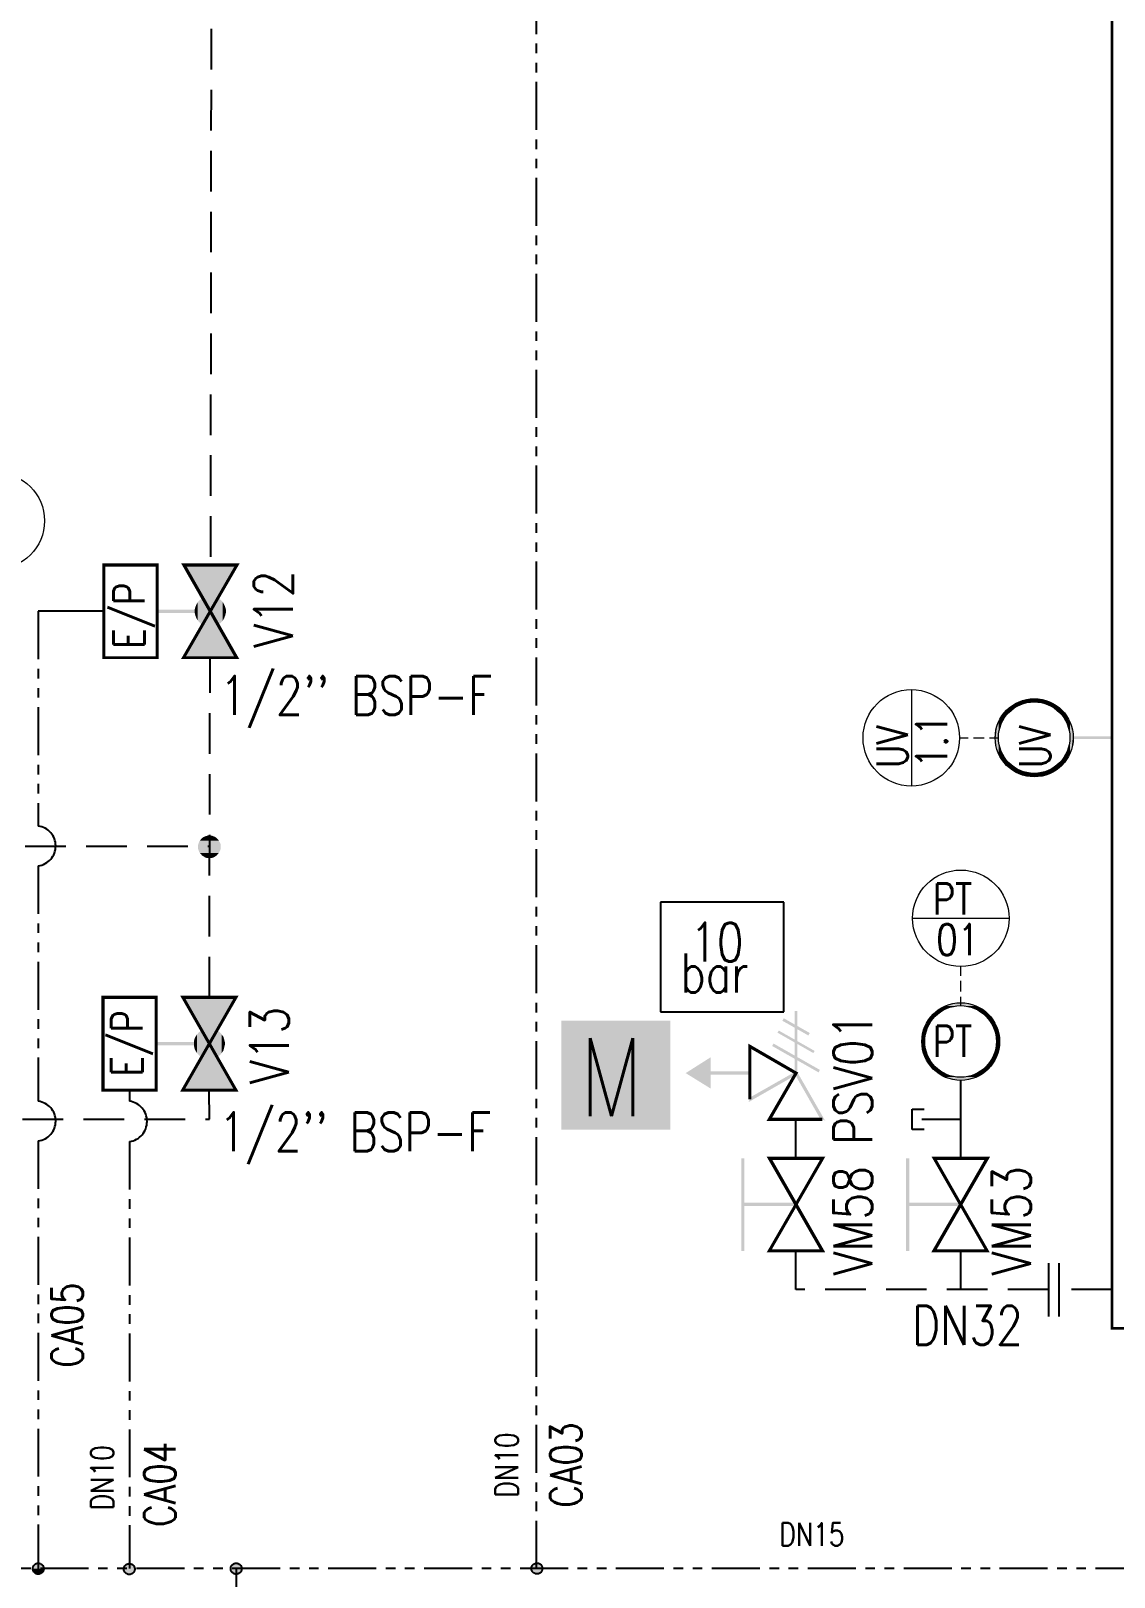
# Model space of a CAD drawing. Header units: millimetres. Extents: x 1638 to 3309, y -435 to 1865.
# Drawn here: x 3072.7 to 3115, y -270.6 to -210.1 of the extents above; entities that cross this region are included whole.
import ezdxf

# ---------------------------------------------------------------- set-up
doc = ezdxf.new("R2010")
doc.units = ezdxf.units.MM
doc.linetypes.add('HIDDEN', pattern=[9.525, 6.35, -3.175])
doc.linetypes.add('PHANTOM', pattern=[2.5, 1.25, -0.25, 0.25, -0.25, 0.25, -0.25])
for name, color, linetype, lineweight in [('0.3 Text', 7, 'Continuous', 15), ('ballast', 1, 'HIDDEN', 25), ('EQUIPMENT', 6, 'Continuous', 15)]:
    doc.layers.add(name, color=color, linetype=linetype, lineweight=lineweight)
doc.layers.add('PDF_Geometry', color=7, linetype='Continuous')
doc.layers.add('PDF_Solid Fills', color=7, linetype='Continuous')
doc.styles.add('ROMAN', font='romans.shx', dxfattribs={"width": 0.8})

msp = doc.modelspace()

# ---------------------------------------------------------------- hatches: boundary and pattern name
at = {"layer": 'ballast'}
h = msp.add_hatch(color=1, dxfattribs=at)
h.dxf.hatch_style = 1
h.paths.add_polyline_path([(3092.474, -270.041), (3092.474, -270.262), (3092.696, -270.262, 0.008475), (3092.697, -270.255, 0.425899)])
h.paths.add_polyline_path([(3092.474, -270.041, 0.402624), (3092.268, -270.255, 0.008475), (3092.268, -270.262), (3092.474, -270.262)])
h.paths.add_polyline_path([(3092.696, -270.262), (3092.268, -270.262, 0.966664)])
h.paths.add_polyline_path([(3080.512, -270.262), (3080.94, -270.262, 1)])
h.paths.add_polyline_path([(3080.726, -270.262), (3080.512, -270.262, 0.414214), (3080.726, -270.476)])
h.paths.add_polyline_path([(3080.94, -270.262), (3080.726, -270.262), (3080.726, -270.476, 0.414214)])
h.paths.add_polyline_path([(3076.559, -270.063, 0.411888), (3076.332, -270.262), (3076.559, -270.262)])
h.paths.add_polyline_path([(3076.559, -270.063), (3076.559, -270.262), (3076.759, -270.262, 0.376083)])
h.paths.add_polyline_path([(3076.76, -270.277, 0.017485), (3076.759, -270.262), (3076.559, -270.262), (3076.332, -270.262, 0.017485), (3076.332, -270.277, 1)])
h.paths.add_polyline_path([(3072.987, -270.05, 0.403747), (3072.779, -270.262), (3072.987, -270.262)])
h.paths.add_polyline_path([(3072.987, -270.05), (3072.987, -270.262), (3073.207, -270.262, 0.42027)])
h = msp.add_hatch(color=1, dxfattribs=at)
h.dxf.hatch_style = 1
h.paths.add_polyline_path([(3073.201, -270.262), (3072.773, -270.262, 1)])

# ---------------------------------------------------------------- linework, layer by layer
at = {"layer": 'ballast', "linetype": 'PHANTOM', "ltscale": 1.5}
for p, q in [((3092.474, -270.262), (3092.474, -177.211)), ((3072.987, -232.832), (3072.987, -241.229)), ((3072.987, -242.782), (3072.987, -251.988)), ((3076.559, -251.553), (3076.559, -251.988)), ((3072.987, -253.54), (3072.987, -270.262)), ((3076.559, -253.566), (3076.559, -270.262)), ((3116.2, -270.262), (3042.393, -270.262)), ((3080.726, -270.262), (3080.726, -277.367))]:
    msp.add_line(p, q, dxfattribs=at)
at = {"layer": 'ballast', "ltscale": 0.25}
for p, q in [((3079.758, -198.159), (3079.72, -231)), ((3079.679, -247.925), (3079.706, -234.642)), ((3053.429, -242.036), (3079.679, -242.015)), ((3079.679, -252.687), (3079.675, -251.553)), ((3048.564, -252.687), (3079.679, -252.687)), ((3102.609, -254.219), (3102.609, -252.694)), ((3102.609, -259.352), (3102.609, -257.834)), ((3112.483, -259.352), (3102.609, -259.352)), ((3114.971, -259.352), (3112.896, -259.352))]:
    msp.add_line(p, q, dxfattribs=at)
at = {"layer": 'ballast'}
for p, q in [((3075.549, -232.832), (3072.987, -232.832)), ((3109.055, -254.219), (3109.055, -251.162)), ((3107.158, -253.092), (3107.158, -252.295)), ((3107.158, -252.295), (3107.618, -252.295)), ((3107.618, -253.092), (3107.158, -253.092)), ((3107.536, -252.694), (3109.055, -252.694)), ((3102.609, -256.033), (3102.609, -256.021)), ((3109.055, -259.352), (3109.055, -257.841)), ((3112.483, -258.322), (3112.483, -260.397)), ((3112.896, -258.322), (3112.896, -260.397))]:
    msp.add_line(p, q, dxfattribs=at)
at = {"layer": 'ballast', "color": 1}
for points in [[(3075.549, -234.642, 0.124, 0.124, 0), (3075.549, -231.021, 0.124, 0.124, 0), (3077.638, -231.021, 0.124, 0.124, 0), (3077.638, -234.642, 0.11, 0.11, 0)], [(3078.668, -234.642, 0.117, 0.117, 0), (3080.757, -231.021, 0.124, 0.124, 0), (3078.682, -231.021, 0.125, 0.125, 0), (3080.744, -234.642, 0.11, 0.11, 0)], [(3078.634, -251.553, 0.117, 0.117, 0), (3080.716, -247.925, 0.124, 0.124, 0), (3078.641, -247.925, 0.118, 0.118, 0), (3080.716, -251.553, 0.124, 0.124, 0)], [(3101.571, -257.834, 0.117, 0.117, 0), (3103.654, -254.219, 0.124, 0.124, 0), (3101.578, -254.219, 0.129, 0.129, 0), (3103.647, -257.834, 0.124, 0.124, 0)], [(3108.01, -257.834, 0.129, 0.129, 0), (3110.092, -254.219, 0.124, 0.124, 0), (3108.017, -254.219, 0.118, 0.118, 0), (3110.085, -257.834, 0.124, 0.124, 0)]]:
    msp.add_lwpolyline(points, format="xyseb", close=True, dxfattribs=at)
msp.add_lwpolyline([(3097.311, -244.208), (3097.311, -248.495), (3102.135, -248.495), (3102.135, -244.208)], close=True, dxfattribs=at)
at = {"layer": 'ballast', "color": 1, "const_width": 0.124}
msp.add_lwpolyline([(3075.521, -251.553), (3075.521, -247.925), (3077.597, -247.925), (3077.597, -251.553)], close=True, dxfattribs=at)
at = {"layer": 'ballast', "color": 1}
msp.add_lwpolyline([(3103.647, -252.694, 0.124, 0.124, 0), (3101.571, -252.694, 0.124, 0.124, 0), (3102.616, -250.887, 0.124, 0.124, 0), (3100.809, -249.842, 0.124, 0.124, 0), (3100.809, -251.917, 0, 0, 0)], format="xyseb", dxfattribs=at)
msp.add_lwpolyline([(3102.616, -250.887), (3102.616, -250.887)], dxfattribs=at)
msp.add_lwpolyline([(3102.616, -250.887), (3102.616, -250.887)], dxfattribs=at)
at = {"layer": 'ballast'}
for centre in [(3072.987, -270.262), (3076.546, -270.277), (3080.726, -270.262), (3092.482, -270.255)]:
    msp.add_circle(centre, 0.214, dxfattribs=at)
for centre, radius, start, end in [((3072.887, -242.006), 0.783, 277.31974, 82.68026), ((3072.888, -252.764), 0.782, 277.26437, 82.73563), ((3076.445, -252.777), 0.797, 278.1866, 81.8134)]:
    msp.add_arc(centre, radius, start, end, dxfattribs=at)
at = {"layer": 'ballast', "color": 1}
for points in [[(3078.675, -231.028), (3079.706, -231.028), (3079.706, -232.828)], [(3079.706, -231.028), (3079.706, -232.828), (3080.751, -231.028)], [(3079.706, -232.828), (3080.751, -231.028), (3080.751, -231.028)], [(3079.101, -232.773), (3079.101, -232.883), (3079.129, -232.663)], [(3079.101, -232.883), (3079.129, -232.663), (3079.129, -232.993)], [(3079.129, -232.663), (3079.129, -232.993), (3079.17, -232.567)], [(3079.129, -232.993), (3079.17, -232.567), (3079.17, -233.103)], [(3079.17, -232.567), (3079.17, -233.103), (3079.225, -232.471)], [(3079.17, -233.103), (3079.225, -232.471), (3079.225, -233.199)], [(3079.225, -232.471), (3079.225, -233.199), (3079.308, -232.388)], [(3079.225, -233.199), (3079.308, -232.388), (3079.308, -233.282)], [(3079.308, -232.388), (3079.308, -233.282), (3079.39, -232.32)], [(3079.308, -233.282), (3079.39, -232.32), (3079.39, -233.35)], [(3079.39, -232.32), (3079.39, -233.35), (3079.486, -232.265)], [(3079.39, -233.35), (3079.486, -232.265), (3079.486, -233.405)], [(3079.486, -232.265), (3079.486, -233.405), (3079.596, -232.237)], [(3079.486, -233.405), (3079.596, -232.237), (3079.596, -233.433)], [(3079.596, -232.237), (3079.596, -233.433), (3079.706, -232.223)], [(3079.596, -233.433), (3079.706, -232.223), (3079.706, -233.447)], [(3079.706, -232.223), (3079.706, -233.447), (3079.83, -232.237)], [(3079.706, -233.447), (3079.83, -232.237), (3079.83, -233.433)], [(3079.83, -232.237), (3079.83, -233.433), (3079.926, -232.265)], [(3079.83, -233.433), (3079.926, -232.265), (3079.926, -233.405)], [(3079.926, -232.265), (3079.926, -233.405), (3080.036, -232.32)], [(3079.926, -233.405), (3080.036, -232.32), (3080.036, -233.35)], [(3080.036, -232.32), (3080.036, -233.35), (3080.118, -232.388)], [(3080.036, -233.35), (3080.118, -232.388), (3080.118, -233.282)], [(3080.118, -232.388), (3080.118, -233.282), (3080.201, -232.471)], [(3080.118, -233.282), (3080.201, -232.471), (3080.201, -233.199)], [(3080.201, -232.471), (3080.201, -233.199), (3080.256, -232.567)], [(3080.201, -233.199), (3080.256, -232.567), (3080.256, -233.103)], [(3080.256, -232.567), (3080.256, -233.103), (3080.297, -232.663)], [(3080.256, -233.103), (3080.297, -232.663), (3080.297, -232.993)], [(3080.297, -232.663), (3080.297, -232.993), (3080.325, -232.773)], [(3077.631, -232.773), (3077.631, -232.897), (3079.706, -232.773)], [(3077.631, -232.897), (3079.706, -232.773), (3079.706, -232.897)], [(3078.675, -234.642), (3079.706, -234.642), (3079.706, -232.828)], [(3078.675, -234.642), (3078.675, -234.629), (3079.706, -232.828)], [(3079.706, -234.642), (3079.706, -232.828), (3080.751, -234.642)], [(3080.297, -232.993), (3080.325, -232.773), (3080.325, -232.883)], [(3079.335, -241.761), (3080.05, -241.802), (3079.308, -241.802)], [(3079.363, -241.734), (3080.022, -241.761), (3079.335, -241.761)], [(3080.022, -241.761), (3079.335, -241.761), (3080.05, -241.802)], [(3079.39, -241.706), (3079.995, -241.734), (3079.363, -241.734)], [(3079.995, -241.734), (3079.363, -241.734), (3080.022, -241.761)], [(3079.417, -241.679), (3079.967, -241.706), (3079.39, -241.706)], [(3079.967, -241.706), (3079.39, -241.706), (3079.995, -241.734)], [(3079.459, -241.651), (3079.94, -241.679), (3079.417, -241.679)], [(3079.94, -241.679), (3079.417, -241.679), (3079.967, -241.706)], [(3079.5, -241.638), (3079.898, -241.651), (3079.459, -241.651)], [(3079.898, -241.651), (3079.459, -241.651), (3079.94, -241.679)], [(3079.527, -241.624), (3079.857, -241.638), (3079.5, -241.638)], [(3079.857, -241.638), (3079.5, -241.638), (3079.898, -241.651)], [(3079.582, -241.61), (3079.816, -241.624), (3079.527, -241.624)], [(3079.816, -241.624), (3079.527, -241.624), (3079.857, -241.638)], [(3079.61, -241.596), (3079.789, -241.61), (3079.582, -241.61)], [(3079.789, -241.61), (3079.582, -241.61), (3079.816, -241.624)], [(3079.72, -241.596), (3079.61, -241.596), (3079.789, -241.61)], [(3079.253, -241.912), (3080.118, -241.954), (3079.239, -241.954)], [(3080.118, -241.954), (3079.239, -241.954), (3080.118, -241.995)], [(3079.239, -241.954), (3080.118, -241.995), (3079.239, -241.995)], [(3080.118, -241.995), (3079.239, -241.995), (3080.118, -242.036)], [(3079.239, -241.995), (3080.118, -242.036), (3079.239, -242.036)], [(3080.118, -242.036), (3079.239, -242.036), (3080.118, -242.077)], [(3079.239, -242.036), (3080.118, -242.077), (3079.239, -242.077)], [(3080.118, -242.077), (3079.239, -242.077), (3080.118, -242.119)], [(3079.239, -242.077), (3080.118, -242.119), (3079.239, -242.119)], [(3080.118, -242.119), (3079.239, -242.119), (3080.105, -242.16)], [(3079.239, -242.119), (3080.105, -242.16), (3079.253, -242.16)], [(3079.266, -241.871), (3080.105, -241.912), (3079.253, -241.912)], [(3080.105, -241.912), (3079.253, -241.912), (3080.118, -241.954)], [(3080.105, -242.16), (3079.253, -242.16), (3080.091, -242.201)], [(3079.253, -242.16), (3080.091, -242.201), (3079.266, -242.201)], [(3079.28, -241.83), (3080.091, -241.871), (3079.266, -241.871)], [(3080.091, -241.871), (3079.266, -241.871), (3080.105, -241.912)], [(3080.091, -242.201), (3079.266, -242.201), (3080.063, -242.242)], [(3079.266, -242.201), (3080.063, -242.242), (3079.28, -242.242)], [(3079.308, -241.802), (3080.063, -241.83), (3079.28, -241.83)], [(3080.063, -241.83), (3079.28, -241.83), (3080.091, -241.871)], [(3080.063, -242.242), (3079.28, -242.242), (3080.05, -242.283)], [(3079.28, -242.242), (3080.05, -242.283), (3079.308, -242.283)], [(3080.05, -241.802), (3079.308, -241.802), (3080.063, -241.83)], [(3080.05, -242.283), (3079.308, -242.283), (3080.022, -242.311)], [(3079.308, -242.283), (3080.022, -242.311), (3079.335, -242.311)], [(3080.022, -242.311), (3079.335, -242.311), (3079.995, -242.338)], [(3079.335, -242.311), (3079.995, -242.338), (3079.363, -242.338)], [(3079.995, -242.338), (3079.363, -242.338), (3079.967, -242.38)], [(3079.363, -242.338), (3079.967, -242.38), (3079.39, -242.38)], [(3079.967, -242.38), (3079.39, -242.38), (3079.94, -242.393)], [(3079.39, -242.38), (3079.94, -242.393), (3079.417, -242.393)], [(3079.94, -242.393), (3079.417, -242.393), (3079.898, -242.421)], [(3079.417, -242.393), (3079.898, -242.421), (3079.459, -242.421)], [(3079.898, -242.421), (3079.459, -242.421), (3079.857, -242.448)], [(3079.459, -242.421), (3079.857, -242.448), (3079.5, -242.448)], [(3079.857, -242.448), (3079.5, -242.448), (3079.816, -242.462)], [(3079.5, -242.448), (3079.816, -242.462), (3079.527, -242.462)], [(3079.816, -242.462), (3079.527, -242.462), (3079.789, -242.476)], [(3079.527, -242.462), (3079.789, -242.476), (3079.582, -242.476)], [(3079.582, -242.476), (3079.789, -242.476), (3079.72, -242.476)], [(3078.648, -247.932), (3079.679, -247.932), (3079.679, -249.732)], [(3079.679, -249.732), (3080.709, -247.946), (3080.709, -247.932)], [(3079.679, -249.732), (3079.679, -247.932), (3080.709, -247.932)], [(3103.152, -249.32), (3102.08, -248.839), (3102.135, -248.743)], [(3103.097, -249.416), (3103.152, -249.32), (3102.08, -248.839)], [(3102.561, -250.887), (3102.671, -250.887), (3102.561, -248.454)], [(3102.671, -250.887), (3102.561, -248.454), (3102.671, -248.454)], [(3079.074, -249.677), (3079.074, -249.787), (3079.088, -249.567)], [(3079.074, -249.787), (3079.088, -249.567), (3079.088, -249.897)], [(3079.088, -249.567), (3079.088, -249.897), (3079.129, -249.471)], [(3079.088, -249.897), (3079.129, -249.471), (3079.129, -250.007)], [(3079.129, -249.471), (3079.129, -250.007), (3079.198, -249.375)], [(3079.129, -250.007), (3079.198, -249.375), (3079.198, -250.103)], [(3079.198, -249.375), (3079.198, -250.103), (3079.266, -249.292)], [(3079.198, -250.103), (3079.266, -249.292), (3079.266, -250.186)], [(3079.266, -249.292), (3079.266, -250.186), (3079.363, -249.224)], [(3079.266, -250.186), (3079.363, -249.224), (3079.363, -250.255)], [(3079.363, -249.224), (3079.363, -250.255), (3079.459, -249.169)], [(3079.363, -250.255), (3079.459, -249.169), (3079.459, -250.309)], [(3079.459, -249.169), (3079.459, -250.309), (3079.569, -249.141)], [(3079.459, -250.309), (3079.569, -249.141), (3079.569, -250.337)], [(3079.569, -249.141), (3079.569, -250.337), (3079.679, -249.128)], [(3079.569, -250.337), (3079.679, -249.128), (3079.679, -250.351)], [(3079.679, -249.128), (3079.679, -250.351), (3079.789, -249.141)], [(3079.679, -250.351), (3079.789, -249.141), (3079.789, -250.337)], [(3079.789, -249.141), (3079.789, -250.337), (3079.898, -249.169)], [(3079.789, -250.337), (3079.898, -249.169), (3079.898, -250.309)], [(3079.898, -249.169), (3079.898, -250.309), (3079.995, -249.224)], [(3079.898, -250.309), (3079.995, -249.224), (3079.995, -250.255)], [(3079.995, -249.224), (3079.995, -250.255), (3080.091, -249.292)], [(3079.995, -250.255), (3080.091, -249.292), (3080.091, -250.186)], [(3080.091, -249.292), (3080.091, -250.186), (3080.16, -249.375)], [(3080.091, -250.186), (3080.16, -249.375), (3080.16, -250.103)], [(3080.16, -249.375), (3080.16, -250.103), (3080.228, -249.471)], [(3080.16, -250.103), (3080.228, -249.471), (3080.228, -250.007)], [(3080.228, -249.471), (3080.228, -250.007), (3080.256, -249.567)], [(3080.228, -250.007), (3080.256, -249.567), (3080.256, -249.897)], [(3080.256, -249.567), (3080.256, -249.897), (3080.283, -249.677)], [(3103.344, -250.021), (3101.888, -249.306), (3101.942, -249.224)], [(3103.289, -250.103), (3103.344, -250.021), (3101.888, -249.306)], [(3077.603, -249.677), (3077.603, -249.801), (3079.679, -249.677)], [(3077.603, -249.801), (3079.679, -249.677), (3079.679, -249.801)], [(3078.648, -251.546), (3079.679, -251.546), (3079.679, -249.732)], [(3078.648, -251.546), (3078.648, -251.533), (3079.679, -249.732)], [(3079.679, -251.546), (3079.679, -249.732), (3080.709, -251.546)], [(3080.256, -249.897), (3080.283, -249.677), (3080.283, -249.787)], [(3103.55, -250.763), (3101.681, -249.828), (3101.736, -249.732)], [(3103.495, -250.859), (3103.55, -250.763), (3101.681, -249.828)], [(3099.276, -251.491), (3098.301, -250.887), (3099.276, -250.268)], [(3100.802, -250.942), (3100.802, -250.818), (3099.276, -250.942)], [(3100.802, -250.818), (3099.276, -250.942), (3099.276, -250.818)], [(3102.643, -250.942), (3102.588, -250.832), (3100.747, -252.027)], [(3102.588, -250.832), (3100.747, -252.027), (3100.871, -251.807)], [(3102.671, -250.859), (3102.561, -250.914), (3103.757, -252.756)], [(3102.561, -250.914), (3103.757, -252.756), (3103.537, -252.632)], [(3100.472, -257.841), (3100.596, -257.841), (3100.472, -254.213)], [(3100.596, -257.841), (3100.472, -254.213), (3100.596, -254.213)], [(3106.918, -257.841), (3107.041, -257.841), (3106.918, -254.213)], [(3107.041, -257.841), (3106.918, -254.213), (3107.041, -254.213)], [(3100.541, -255.958), (3100.541, -256.082), (3102.616, -255.958)], [(3100.541, -256.082), (3102.616, -255.958), (3102.616, -256.082)], [(3106.972, -255.958), (3106.972, -256.082), (3109.048, -255.958)], [(3106.972, -256.082), (3109.048, -255.958), (3109.048, -256.082)]]:
    msp.add_solid(points, dxfattribs=at)
at = {"layer": 'EQUIPMENT'}
msp.add_lwpolyline([(3114.971, -190.912, 0.11, 0.11, 0), (3152.359, -190.912, 0.0962, 0.0962, 0), (3152.359, -260.864, 0.11, 0.11, 0), (3114.971, -260.864, 0.11, 0.11, 0)], format="xyseb", close=True, dxfattribs=at)
for points in [[(3107.124, -235.893), (3107.124, -239.659)], [(3109.006, -237.776), (3109.35, -237.776)], [(3109.556, -237.776), (3109.968, -237.776)], [(3110.175, -237.776), (3110.532, -237.776)], [(3110.944, -244.84), (3107.165, -244.84)], [(3109.048, -246.723), (3109.048, -247.08)], [(3109.048, -247.286), (3109.048, -247.698)], [(3109.048, -247.904), (3109.048, -248.248)]]:
    msp.add_lwpolyline(points, dxfattribs=at)
for centre, radius in [((3071.346, -229.294), 1.887), ((3107.122, -237.78), 1.887), ((3111.928, -237.777), 1.526), ((3111.925, -237.771), 1.397), ((3109.057, -244.835), 1.887), ((3109.054, -249.653), 1.519), ((3109.049, -249.651), 1.401)]:
    msp.add_circle(centre, radius, dxfattribs=at)
for points in [[(3111.384, -236.36), (3111.384, -236.498), (3111.425, -236.346)], [(3111.384, -236.498), (3111.425, -236.346), (3111.425, -236.47)], [(3111.425, -236.346), (3111.425, -236.47), (3111.645, -236.278)], [(3111.425, -236.47), (3111.645, -236.278), (3111.645, -236.401)], [(3111.645, -236.401), (3111.673, -236.278), (3111.673, -236.401)], [(3111.645, -236.278), (3111.645, -236.401), (3111.673, -236.278)], [(3111.673, -236.401), (3111.934, -236.25), (3111.934, -236.374)], [(3111.673, -236.278), (3111.673, -236.401), (3111.934, -236.25)], [(3111.934, -236.25), (3111.934, -236.374), (3112.181, -236.278)], [(3111.934, -236.374), (3112.181, -236.278), (3112.181, -236.401)], [(3112.181, -236.278), (3112.181, -236.401), (3112.209, -236.278)], [(3112.181, -236.401), (3112.209, -236.278), (3112.209, -236.401)], [(3112.209, -236.278), (3112.209, -236.401), (3112.429, -236.346)], [(3112.209, -236.401), (3112.429, -236.346), (3112.429, -236.47)], [(3112.429, -236.346), (3112.429, -236.47), (3112.483, -236.36)], [(3110.587, -237.075), (3110.587, -237.391), (3110.669, -236.924)], [(3110.587, -237.391), (3110.669, -236.924), (3110.669, -237.157)], [(3110.669, -236.924), (3110.669, -237.157), (3110.711, -236.855)], [(3110.669, -237.157), (3110.711, -236.855), (3110.711, -237.089)], [(3110.711, -236.855), (3110.711, -237.089), (3110.807, -236.745)], [(3110.711, -237.089), (3110.807, -236.745), (3110.807, -236.937)], [(3110.807, -236.745), (3110.807, -236.937), (3110.903, -236.649)], [(3110.807, -236.937), (3110.903, -236.649), (3110.903, -236.827)], [(3110.903, -236.649), (3110.903, -236.827), (3110.985, -236.594)], [(3110.903, -236.827), (3110.985, -236.594), (3110.985, -236.745)], [(3110.985, -236.594), (3110.985, -236.745), (3111.123, -236.484)], [(3110.985, -236.745), (3111.123, -236.484), (3111.123, -236.635)], [(3111.123, -236.484), (3111.123, -236.635), (3111.192, -236.456)], [(3111.123, -236.635), (3111.192, -236.456), (3111.192, -236.58)], [(3111.192, -236.456), (3111.192, -236.58), (3111.384, -236.36)], [(3111.192, -236.58), (3111.384, -236.36), (3111.384, -236.498)], [(3112.429, -236.47), (3112.483, -236.36), (3112.483, -236.498)], [(3112.483, -236.36), (3112.483, -236.498), (3112.662, -236.456)], [(3112.483, -236.498), (3112.662, -236.456), (3112.662, -236.58)], [(3112.662, -236.456), (3112.662, -236.58), (3112.731, -236.484)], [(3112.662, -236.58), (3112.731, -236.484), (3112.731, -236.635)], [(3112.731, -236.484), (3112.731, -236.635), (3112.868, -236.594)], [(3112.731, -236.635), (3112.868, -236.594), (3112.868, -236.745)], [(3112.868, -236.594), (3112.868, -236.745), (3112.951, -236.649)], [(3112.868, -236.745), (3112.951, -236.649), (3112.951, -236.827)], [(3112.951, -236.649), (3112.951, -236.827), (3113.047, -236.745)], [(3112.951, -236.827), (3113.047, -236.745), (3113.047, -236.937)], [(3113.047, -236.745), (3113.047, -236.937), (3113.143, -236.855)], [(3113.047, -236.937), (3113.143, -236.855), (3113.143, -237.089)], [(3113.143, -236.855), (3113.143, -237.089), (3113.184, -236.924)], [(3113.143, -237.089), (3113.184, -236.924), (3113.184, -237.157)], [(3113.184, -236.924), (3113.184, -237.157), (3113.281, -237.075)], [(3110.408, -237.638), (3110.408, -237.913), (3110.463, -237.363)], [(3110.408, -237.913), (3110.463, -237.363), (3110.463, -238.188)], [(3110.463, -237.363), (3110.463, -238.188), (3110.532, -237.185)], [(3110.463, -238.188), (3110.532, -237.185), (3110.532, -238.367)], [(3110.532, -237.185), (3110.532, -237.652), (3110.573, -237.102)], [(3110.532, -237.652), (3110.573, -237.102), (3110.573, -237.473)], [(3110.573, -237.102), (3110.573, -237.473), (3110.587, -237.075)], [(3110.573, -237.473), (3110.587, -237.075), (3110.587, -237.391)], [(3113.184, -237.157), (3113.281, -237.075), (3113.281, -237.391)], [(3113.281, -237.075), (3113.281, -237.391), (3113.294, -237.102)], [(3113.281, -237.391), (3113.294, -237.102), (3113.294, -237.473)], [(3113.294, -237.102), (3113.294, -237.473), (3113.322, -237.185)], [(3113.294, -237.473), (3113.322, -237.185), (3113.322, -237.652)], [(3113.322, -237.185), (3113.322, -238.367), (3113.391, -237.363)], [(3113.322, -238.367), (3113.391, -237.363), (3113.391, -238.188)], [(3113.391, -237.363), (3113.391, -238.188), (3113.446, -237.638)], [(3110.532, -237.899), (3110.532, -238.367), (3110.573, -238.078)], [(3110.532, -238.367), (3110.573, -238.078), (3110.573, -238.449)], [(3110.573, -238.078), (3110.573, -238.449), (3110.587, -238.161)], [(3110.573, -238.449), (3110.587, -238.161), (3110.587, -238.477)], [(3110.587, -238.161), (3110.587, -238.477), (3110.669, -238.394)], [(3113.184, -238.394), (3113.184, -238.628), (3113.281, -238.161)], [(3113.184, -238.628), (3113.281, -238.161), (3113.281, -238.477)], [(3113.281, -238.477), (3113.294, -238.078), (3113.294, -238.449)], [(3113.281, -238.161), (3113.281, -238.477), (3113.294, -238.078)], [(3113.294, -238.449), (3113.322, -237.899), (3113.322, -238.367)], [(3113.294, -238.078), (3113.294, -238.449), (3113.322, -237.899)], [(3113.391, -238.188), (3113.446, -237.638), (3113.446, -237.913)], [(3113.446, -237.831), (3114.971, -237.721), (3114.971, -237.831)], [(3113.446, -237.721), (3113.446, -237.831), (3114.971, -237.721)], [(3110.587, -238.477), (3110.669, -238.394), (3110.669, -238.628)], [(3110.669, -238.394), (3110.669, -238.628), (3110.711, -238.463)], [(3110.669, -238.628), (3110.711, -238.463), (3110.711, -238.697)], [(3110.711, -238.463), (3110.711, -238.697), (3110.807, -238.614)], [(3110.711, -238.697), (3110.807, -238.614), (3110.807, -238.793)], [(3110.807, -238.614), (3110.807, -238.793), (3110.903, -238.724)], [(3110.807, -238.793), (3110.903, -238.724), (3110.903, -238.903)], [(3110.903, -238.724), (3110.903, -238.903), (3110.985, -238.806)], [(3112.868, -238.806), (3112.868, -238.958), (3112.951, -238.724)], [(3112.868, -238.958), (3112.951, -238.724), (3112.951, -238.903)], [(3112.951, -238.724), (3112.951, -238.903), (3113.047, -238.614)], [(3112.951, -238.903), (3113.047, -238.614), (3113.047, -238.793)], [(3113.047, -238.614), (3113.047, -238.793), (3113.143, -238.463)], [(3113.047, -238.793), (3113.143, -238.463), (3113.143, -238.697)], [(3113.143, -238.463), (3113.143, -238.697), (3113.184, -238.394)], [(3113.143, -238.697), (3113.184, -238.394), (3113.184, -238.628)], [(3110.903, -238.903), (3110.985, -238.806), (3110.985, -238.958)], [(3110.985, -238.806), (3110.985, -238.958), (3111.123, -238.916)], [(3110.985, -238.958), (3111.123, -238.916), (3111.123, -239.068)], [(3111.123, -238.916), (3111.123, -239.068), (3111.192, -238.971)], [(3111.123, -239.068), (3111.192, -238.971), (3111.192, -239.095)], [(3111.192, -238.971), (3111.192, -239.095), (3111.384, -239.054)], [(3111.192, -239.095), (3111.384, -239.054), (3111.384, -239.191)], [(3111.384, -239.054), (3111.384, -239.191), (3111.425, -239.081)], [(3111.384, -239.191), (3111.425, -239.081), (3111.425, -239.205)], [(3111.425, -239.081), (3111.425, -239.205), (3111.645, -239.15)], [(3111.425, -239.205), (3111.645, -239.15), (3111.645, -239.274)], [(3111.645, -239.15), (3111.645, -239.274), (3111.673, -239.15)], [(3111.645, -239.274), (3111.673, -239.15), (3111.673, -239.274)], [(3111.673, -239.15), (3111.673, -239.274), (3111.934, -239.178)], [(3111.673, -239.274), (3111.934, -239.178), (3111.934, -239.301)], [(3111.934, -239.178), (3111.934, -239.301), (3112.181, -239.15)], [(3111.934, -239.301), (3112.181, -239.15), (3112.181, -239.274)], [(3112.181, -239.15), (3112.181, -239.274), (3112.209, -239.15)], [(3112.181, -239.274), (3112.209, -239.15), (3112.209, -239.274)], [(3112.209, -239.15), (3112.209, -239.274), (3112.429, -239.081)], [(3112.209, -239.274), (3112.429, -239.081), (3112.429, -239.205)], [(3112.429, -239.081), (3112.429, -239.205), (3112.483, -239.054)], [(3112.429, -239.205), (3112.483, -239.054), (3112.483, -239.191)], [(3112.483, -239.054), (3112.483, -239.191), (3112.662, -238.971)], [(3112.483, -239.191), (3112.662, -238.971), (3112.662, -239.095)], [(3112.662, -238.971), (3112.662, -239.095), (3112.731, -238.916)], [(3112.662, -239.095), (3112.731, -238.916), (3112.731, -239.068)], [(3112.731, -238.916), (3112.731, -239.068), (3112.868, -238.806)], [(3112.731, -239.068), (3112.868, -238.806), (3112.868, -238.958)], [(3108.141, -248.44), (3108.209, -248.537), (3108.031, -248.537)], [(3108.196, -248.399), (3108.361, -248.44), (3108.141, -248.44)], [(3108.361, -248.44), (3108.141, -248.44), (3108.209, -248.537)], [(3108.347, -248.303), (3108.429, -248.399), (3108.196, -248.399)], [(3108.429, -248.399), (3108.196, -248.399), (3108.361, -248.44)], [(3108.374, -248.289), (3108.663, -248.303), (3108.347, -248.303)], [(3108.663, -248.303), (3108.347, -248.303), (3108.429, -248.399)], [(3108.457, -248.262), (3108.759, -248.289), (3108.374, -248.289)], [(3108.759, -248.289), (3108.374, -248.289), (3108.663, -248.303)], [(3108.635, -248.193), (3109.652, -248.262), (3108.457, -248.262)], [(3108.924, -248.262), (3108.457, -248.262), (3108.759, -248.289)], [(3108.91, -248.138), (3109.474, -248.193), (3108.635, -248.193)], [(3109.474, -248.193), (3108.635, -248.193), (3109.652, -248.262)], [(3109.199, -248.138), (3108.91, -248.138), (3109.474, -248.193)], [(3109.652, -248.262), (3109.185, -248.262), (3109.735, -248.289)], [(3109.185, -248.262), (3109.735, -248.289), (3109.35, -248.289)], [(3109.735, -248.289), (3109.35, -248.289), (3109.749, -248.303)], [(3109.35, -248.289), (3109.749, -248.303), (3109.433, -248.303)], [(3109.749, -248.303), (3109.433, -248.303), (3109.9, -248.399)], [(3109.433, -248.303), (3109.9, -248.399), (3109.68, -248.399)], [(3109.9, -248.399), (3109.68, -248.399), (3109.968, -248.44)], [(3109.68, -248.399), (3109.968, -248.44), (3109.735, -248.44)], [(3109.968, -248.44), (3109.735, -248.44), (3110.078, -248.537)], [(3109.735, -248.44), (3110.078, -248.537), (3109.9, -248.537)], [(3107.728, -248.908), (3107.77, -249.1), (3107.632, -249.1)], [(3107.756, -248.853), (3107.866, -248.908), (3107.728, -248.908)], [(3107.866, -248.908), (3107.728, -248.908), (3107.77, -249.1)], [(3107.866, -248.702), (3107.907, -248.853), (3107.756, -248.853)], [(3107.907, -248.853), (3107.756, -248.853), (3107.866, -248.908)], [(3107.921, -248.619), (3108.017, -248.702), (3107.866, -248.702)], [(3108.017, -248.702), (3107.866, -248.702), (3107.907, -248.853)], [(3108.031, -248.537), (3108.113, -248.619), (3107.921, -248.619)], [(3108.113, -248.619), (3107.921, -248.619), (3108.017, -248.702)], [(3108.209, -248.537), (3108.031, -248.537), (3108.113, -248.619)], [(3110.078, -248.537), (3109.9, -248.537), (3110.175, -248.619)], [(3109.9, -248.537), (3110.175, -248.619), (3109.996, -248.619)], [(3110.175, -248.619), (3109.996, -248.619), (3110.243, -248.702)], [(3109.996, -248.619), (3110.243, -248.702), (3110.092, -248.702)], [(3110.243, -248.702), (3110.092, -248.702), (3110.34, -248.853)], [(3110.092, -248.702), (3110.34, -248.853), (3110.188, -248.853)], [(3110.34, -248.853), (3110.188, -248.853), (3110.381, -248.908)], [(3110.188, -248.853), (3110.381, -248.908), (3110.243, -248.908)], [(3110.381, -248.908), (3110.243, -248.908), (3110.477, -249.1)], [(3110.243, -248.908), (3110.477, -249.1), (3110.34, -249.1)], [(3107.55, -249.389), (3107.646, -249.65), (3107.536, -249.65)], [(3107.646, -249.65), (3107.536, -249.65), (3107.673, -249.911)], [(3107.536, -249.65), (3107.673, -249.911), (3107.55, -249.911)], [(3107.618, -249.141), (3107.687, -249.375), (3107.55, -249.375)], [(3107.687, -249.375), (3107.55, -249.375), (3107.673, -249.389)], [(3107.55, -249.375), (3107.673, -249.389), (3107.55, -249.389)], [(3107.673, -249.389), (3107.55, -249.389), (3107.646, -249.65)], [(3107.632, -249.1), (3107.742, -249.141), (3107.618, -249.141)], [(3107.742, -249.141), (3107.618, -249.141), (3107.687, -249.375)], [(3107.77, -249.1), (3107.632, -249.1), (3107.742, -249.141)], [(3110.477, -249.1), (3110.34, -249.1), (3110.477, -249.141)], [(3110.34, -249.1), (3110.477, -249.141), (3110.353, -249.141)], [(3110.477, -249.141), (3110.353, -249.141), (3110.546, -249.375)], [(3110.353, -249.141), (3110.546, -249.375), (3110.422, -249.375)], [(3110.546, -249.375), (3110.422, -249.375), (3110.546, -249.389)], [(3110.422, -249.375), (3110.546, -249.389), (3110.422, -249.389)], [(3110.546, -249.389), (3110.422, -249.389), (3110.573, -249.65)], [(3110.422, -249.389), (3110.573, -249.65), (3110.45, -249.65)], [(3110.45, -249.65), (3110.546, -249.911), (3110.422, -249.911)], [(3110.573, -249.65), (3110.45, -249.65), (3110.546, -249.911)], [(3107.673, -249.911), (3107.55, -249.911), (3107.687, -249.925)], [(3107.55, -249.911), (3107.687, -249.925), (3107.55, -249.925)], [(3107.687, -249.925), (3107.55, -249.925), (3107.742, -250.158)], [(3107.55, -249.925), (3107.742, -250.158), (3107.618, -250.158)], [(3107.742, -250.158), (3107.618, -250.158), (3107.77, -250.2)], [(3107.618, -250.158), (3107.77, -250.2), (3107.632, -250.2)], [(3107.77, -250.2), (3107.632, -250.2), (3107.866, -250.392)], [(3107.632, -250.2), (3107.866, -250.392), (3107.728, -250.392)], [(3110.34, -250.2), (3110.381, -250.392), (3110.243, -250.392)], [(3110.353, -250.158), (3110.477, -250.2), (3110.34, -250.2)], [(3110.477, -250.2), (3110.34, -250.2), (3110.381, -250.392)], [(3110.422, -249.925), (3110.477, -250.158), (3110.353, -250.158)], [(3110.477, -250.158), (3110.353, -250.158), (3110.477, -250.2)], [(3110.546, -249.911), (3110.422, -249.911), (3110.546, -249.925)], [(3110.422, -249.911), (3110.546, -249.925), (3110.422, -249.925)], [(3110.546, -249.925), (3110.422, -249.925), (3110.477, -250.158)], [(3107.866, -250.392), (3107.728, -250.392), (3107.907, -250.447)], [(3107.728, -250.392), (3107.907, -250.447), (3107.756, -250.447)], [(3107.907, -250.447), (3107.756, -250.447), (3108.017, -250.598)], [(3107.756, -250.447), (3108.017, -250.598), (3107.866, -250.598)], [(3108.017, -250.598), (3107.866, -250.598), (3108.113, -250.681)], [(3107.866, -250.598), (3108.113, -250.681), (3107.921, -250.681)], [(3108.113, -250.681), (3107.921, -250.681), (3108.209, -250.763)], [(3107.921, -250.681), (3108.209, -250.763), (3108.031, -250.763)], [(3108.209, -250.763), (3108.031, -250.763), (3108.361, -250.859)], [(3108.031, -250.763), (3108.361, -250.859), (3108.141, -250.859)], [(3108.361, -250.859), (3108.141, -250.859), (3108.429, -250.9)], [(3108.141, -250.859), (3108.429, -250.9), (3108.196, -250.9)], [(3109.735, -250.859), (3109.9, -250.9), (3109.68, -250.9)], [(3109.9, -250.763), (3109.968, -250.859), (3109.735, -250.859)], [(3109.968, -250.859), (3109.735, -250.859), (3109.9, -250.9)], [(3109.996, -250.681), (3110.078, -250.763), (3109.9, -250.763)], [(3110.078, -250.763), (3109.9, -250.763), (3109.968, -250.859)], [(3110.092, -250.598), (3110.175, -250.681), (3109.996, -250.681)], [(3110.175, -250.681), (3109.996, -250.681), (3110.078, -250.763)], [(3110.188, -250.447), (3110.243, -250.598), (3110.092, -250.598)], [(3110.243, -250.598), (3110.092, -250.598), (3110.175, -250.681)], [(3110.243, -250.392), (3110.34, -250.447), (3110.188, -250.447)], [(3110.34, -250.447), (3110.188, -250.447), (3110.243, -250.598)], [(3110.381, -250.392), (3110.243, -250.392), (3110.34, -250.447)], [(3108.429, -250.9), (3108.196, -250.9), (3108.663, -250.997)], [(3108.196, -250.9), (3108.663, -250.997), (3108.347, -250.997)], [(3108.663, -250.997), (3108.347, -250.997), (3108.759, -251.01)], [(3108.347, -250.997), (3108.759, -251.01), (3108.374, -251.01)], [(3108.759, -251.01), (3108.374, -251.01), (3108.924, -251.038)], [(3108.374, -251.01), (3108.924, -251.038), (3108.457, -251.038)], [(3109.652, -251.038), (3108.457, -251.038), (3109.474, -251.12)], [(3108.457, -251.038), (3109.474, -251.12), (3108.635, -251.12)], [(3109.474, -251.12), (3108.635, -251.12), (3109.199, -251.162)], [(3108.635, -251.12), (3109.199, -251.162), (3108.91, -251.162)], [(3109.35, -251.01), (3109.652, -251.038), (3109.185, -251.038)], [(3109.433, -250.997), (3109.735, -251.01), (3109.35, -251.01)], [(3109.735, -251.01), (3109.35, -251.01), (3109.652, -251.038)], [(3109.68, -250.9), (3109.749, -250.997), (3109.433, -250.997)], [(3109.749, -250.997), (3109.433, -250.997), (3109.735, -251.01)], [(3109.9, -250.9), (3109.68, -250.9), (3109.749, -250.997)]]:
    msp.add_solid(points, dxfattribs=at)
at = {"layer": 'PDF_Geometry', "lineweight": 0}
msp.add_lwpolyline([(3080.751, -231.028), (3080.751, -231.028), (3080.751, -231.028)], close=True, dxfattribs=at)
msp.add_lwpolyline([(3079.706, -234.642), (3079.706, -234.642)], dxfattribs=at)
at = {"layer": 'PDF_Solid Fills', "transparency": 33554559}
for points in [[(3078.675, -234.642), (3078.675, -234.629), (3078.675, -234.629)], [(3079.692, -241.596), (3079.72, -241.596), (3079.61, -241.596)], [(3079.582, -242.476), (3079.61, -242.476), (3079.72, -242.476)], [(3079.61, -242.476), (3079.72, -242.476), (3079.692, -242.476)], [(3080.709, -247.946), (3080.709, -247.932), (3080.723, -247.932)], [(3078.634, -251.546), (3078.648, -251.533), (3078.648, -251.546)]]:
    msp.add_solid(points, dxfattribs=at)
at = {"layer": 'PDF_Solid Fills', "color": 254, "true_color": 0xdadada, "transparency": 33554559}
for points in [[(3093.435, -248.839), (3093.435, -253.099), (3097.696, -248.839)], [(3093.435, -253.099), (3097.696, -248.839), (3097.696, -253.099)]]:
    msp.add_solid(points, dxfattribs=at)

# ---------------------------------------------------------------- texts
at = {"layer": '0.3 Text', "lineweight": -3, "attachment_point": 7, "rotation": 90, "style": 'ROMAN'}
for s, insert, char_height in [('V12', (3082.942, -234.262), 1.5215), ('E/P', (3077.549, -234.295), 1.2172), ('UV', (3106.98, -238.958), 1.2172), ('1.1', (3108.525, -238.958), 1.2172), ('UV', (3112.559, -238.958), 1.2172), ('E/P', (3077.467, -251.013), 1.2172), ('V13', (3082.787, -251.32), 1.5215), ('VM58 PSV01', (3105.597, -258.803), 1.5215), ('VM53', (3111.796, -258.803), 1.5215), ('CA05', (3074.732, -262.408), 1.2305), ('CA03', (3094.232, -267.877), 1.2305), ('DN10', (3091.749, -267.483), 0.8941), ('DN10', (3075.934, -267.979), 0.8941), ('CA04', (3078.358, -268.63), 1.2305)]:
    msp.add_mtext(s, dxfattribs=dict(at, insert=insert, char_height=char_height))
at = {"layer": '0.3 Text', "lineweight": -3, "attachment_point": 7, "style": 'ROMAN'}
for s, insert, char_height in [("1/2'' BSP-F", (3080.091, -237.392), 1.52151), ('PT', (3107.962, -244.689), 1.2172), ('10', (3098.479, -246.529), 1.5215), ('01', (3108.099, -246.276), 1.2172), ('bar', (3098.094, -247.737), 1.5215), ('PT', (3107.962, -250.255), 1.2172), ('M', (3094.144, -252.57), 3.043), ("1/2'' BSP-F", (3080.05, -254.45), 1.52151), ('DN32', (3107.151, -261.51), 1.5215), ('DN15', (3101.967, -269.366), 0.8941)]:
    msp.add_mtext(s, dxfattribs=dict(at, insert=insert, char_height=char_height))

doc.saveas('drawing.dxf')
